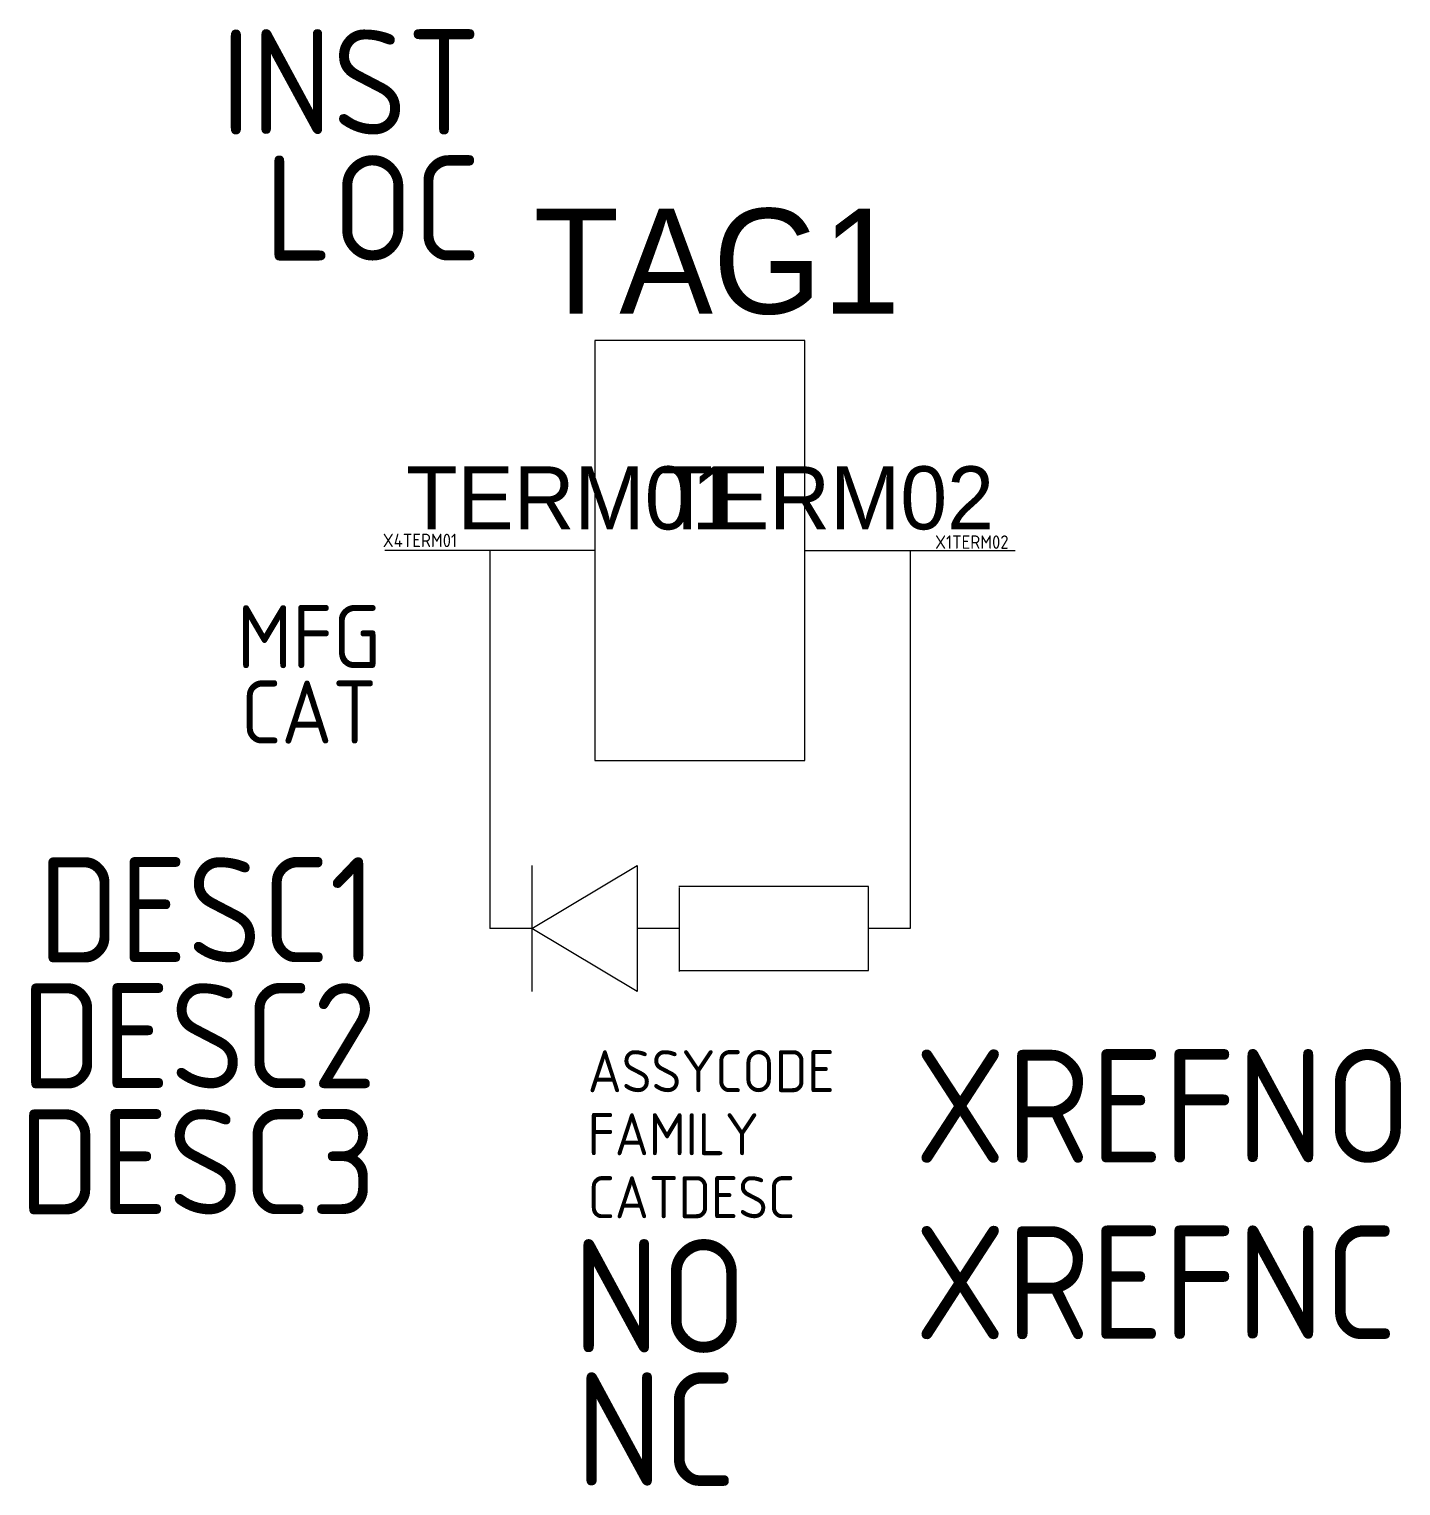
# Model space of a CAD drawing. Extents: x -14.5 to 18.2, y -11.8 to 22.9.
import ezdxf
from ezdxf.enums import TextEntityAlignment as Align

# ---------------------------------------------------------------- set-up
doc = ezdxf.new("R2010")
doc.units = 0
doc.header["$MEASUREMENT"] = 0
doc.styles.add('WD_IEC', font='isocp2.shx', dxfattribs={"width": 0.9, "height": 4})

msp = doc.modelspace()

# ---------------------------------------------------------------- linework, layer by layer
for p, q in [((-1, 10.5), (-6, 10.5)), ((-3.5, 10.5), (-3.5, 1.5)), ((4, 10.5), (9, 10.5)), ((6.5, 10.5), (6.5, 1.5)), ((-2.498, 1.5), (0.002, 3)), ((-2.498, 3), (-2.498, 0)), ((0.002, 3), (0.002, 0)), ((5.513, 2.5), (1, 2.5)), ((1.009, 2.477), (1.009, 0.477)), ((5.513, 0.5), (5.513, 2.5)), ((-2.5, 1.5), (-3.5, 1.5)), ((0.002, 0), (-2.498, 1.5)), ((1, 1.5), (0, 1.5)), ((6.5, 1.5), (5.5, 1.5)), ((1, 0.5), (5.513, 0.5))]:
    msp.add_line(p, q)
msp.add_lwpolyline([(4, 15.5), (-1, 15.5), (-1, 5.5), (4, 5.5)], close=True)

# ---------------------------------------------------------------- texts
at = {"style": 'WD_IEC'}
for tag, text, height, flags, p in [('INST', '', 2.5, 1, (-3.708, 20.4)), ('LOC', '', 2.5, 1, (-3.708, 17.4)), ('X1TERM02', '', 0.32, 1, (8.845, 10.537)), ('MFG', '', 1.5, 9, (-6.094, 7.696)), ('CAT', '', 1.5, 9, (-6.189, 5.903)), ('DESC1', '', 2.5, 1, (-6.194, 0.695)), ('DESC2', '', 2.5, 1, (-6.194, -2.305)), ('DESC3', '', 2.5, 1, (-6.194, -5.305)), ('NO', 'NO', 2.7, 1, (2.636, -8.602)), ('NC', 'NC', 2.7, 1, (2.361, -11.774))]:
    msp.add_attdef(tag, text=text, height=height, dxfattribs=dict(at, flags=flags)).set_placement(p, align=Align.RIGHT)
for tag, p, s, height in [('TAG1', (-2.463, 16.135), 'K', 2.5), ('TERM01', (-5.497, 11), '10', 1.5)]:
    msp.add_attdef(tag, p, s, height=height)
msp.add_attdef('TERM02', text='11', height=1.5).set_placement((8.499, 11.001), align=Align.RIGHT)
at = {"style": 'WD_IEC', "flags": 1}
for tag, p, s, height in [('X4TERM01', (-6.048, 10.577), '', 0.32), ('XREFNO', (6.599, -4.077), '', 2.7), ('ASSYCODE', (-1.17, -2.397), '', 1), ('FAMILY', (-1.17, -3.897), 'CR_ACKO', 1), ('CATDESC', (-1.17, -5.397), '', 1), ('XREFNC', (6.599, -8.277), '', 2.7)]:
    msp.add_attdef(tag, p, s, height=height, dxfattribs=at)

doc.saveas('drawing.dxf')
